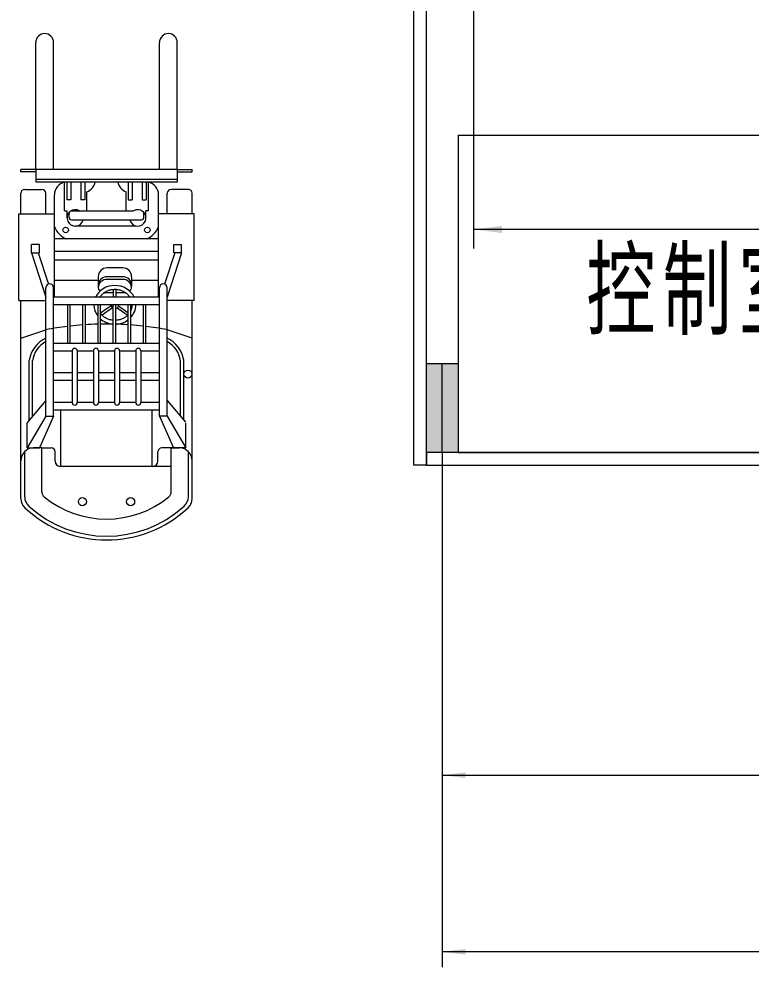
# Model space of a CAD drawing. Header units: millimetres. Extents: x -50460 to 50460, y -35640 to 35640.
# Drawn here: x -42606 to -36837, y -21345 to -13875 of the extents above; entities that cross this region are included whole.
import ezdxf

# ---------------------------------------------------------------- set-up
doc = ezdxf.new("R2010")
doc.units = ezdxf.units.MM
doc.layers.get('0').update_dxf_attribs({"lineweight": 35})
for name, color, linetype, lineweight in [('CAR', 1, 'Continuous', 18), ('WALL-MOVE', 6, 'Continuous', 18), ('尺寸线层', 4, 'Continuous', 18), ('细线', 7, 'Continuous', 18)]:
    doc.layers.add(name, color=color, linetype=linetype, lineweight=lineweight)
doc.styles.get("Standard").update_dxf_attribs({"font": ''})
doc.styles.add('标准', font='', dxfattribs={"width": 0.667})
doc.styles.get('Standard').set_extended_font_data('宋体')
doc.styles.get('标准').set_extended_font_data('宋体')
doc.dimstyles.new('AM_DEMATIC$0', dxfattribs={"dimscale": 120, "dimtxt": 3, "dimasz": 1.5, "dimexe": 1, "dimexo": 0, "dimgap": 1, "dimtad": 1, "dimdsep": 46, "dimtxsty": 'Standard', "dimblk": '_CAXARROW', "dimcen": 0, "dimdle": 3, "dimclrd": 256, "dimclre": 256, "dimclrt": 2, "dimadec": 0, "dimazin": 2, "dimtfac": 0.707107, "dimtdec": 3, "dimtmove": 0, "dimatfit": 3, "dimfxl": 1, "dimfrac": 2, "dimtolj": 1, "dimlwd": 18, "dimarcsym": 0})

# ---------------------------------------------------------------- blocks, each defined once
blk = doc.blocks.new('*X1067')
at = {"layer": '尺寸线层'}
h = blk.add_hatch(color=256, dxfattribs=at)
h.paths.add_polyline_path([(-125, 0), (-125, -331.1), (-125, -700), (0, -700), (0, 0)], flags=0)
h.paths.add_polyline_path([(0, 0), (0, -347.8), (0, -700), (125, -700), (125, 0)], flags=0)
for p, q in [((-125, -700), (-125, 0)), ((-125, 0), (125, 0)), ((0, -700), (0, 0)), ((125, 0), (125, -700)), ((125, -700), (-125, -700))]:
    blk.add_line(p, q, dxfattribs=at)
blk = doc.blocks.new('*X1065')
at = {"layer": '尺寸线层'}
blk.add_blockref('*X1067', (-60100, 0), dxfattribs=at)
blk = doc.blocks.new('*X1081')
at = {"layer": '尺寸线层', "linetype": 'Continuous', "lineweight": 18, "transparency": 16777216}
for points in [[(-39269.7, -19833.5), (-39089.7, -19811), (-39089.7, -19856)], [(-33259.7, -19833.5), (-33439.7, -19811), (-33439.7, -19856)]]:
    blk.add_hatch(color=256, dxfattribs=at).paths.add_polyline_path(points, flags=0)
at = {"layer": '尺寸线层', "transparency": 16777216}
for p, q in [((-39269.7, -17289.7), (-39269.7, -19953.5)), ((-33259.7, -17289.7), (-33259.7, -19953.5))]:
    blk.add_line(p, q, dxfattribs=at)
at = {"layer": '尺寸线层', "linetype": 'Continuous', "lineweight": 18, "transparency": 16777216}
blk.add_line((-39269.7, -19833.5), (-33259.7, -19833.5), dxfattribs=at)
at = {"layer": '尺寸线层', "color": 2, "transparency": 16777216, "insert": (-36251.7, -19533.5), "char_height": 360, "width": 1948, "attachment_point": 5, "line_spacing_factor": 1.37}
blk.add_mtext('6010', dxfattribs=at)
blk = doc.blocks.new('_CAXARROW')
blk.add_hatch(color=0).paths.add_polyline_path([(0, 0), (-1, 0.125), (-1, -0.125)], flags=0)
blk = doc.blocks.new('*X1091')
at = {"layer": '尺寸线层', "linetype": 'Continuous', "lineweight": 18, "transparency": 16777216}
for points in [[(-39269.7, -21225), (-39089.7, -21247.5), (-39089.7, -21202.5)], [(20830.3, -21225), (20650.3, -21247.5), (20650.3, -21202.5)]]:
    blk.add_hatch(color=256, dxfattribs=at).paths.add_polyline_path(points, flags=0)
at = {"layer": '尺寸线层', "transparency": 16777216}
for p, q in [((-39269.7, -17289.7), (-39269.7, -21345)), ((20830.3, -17289.7), (20830.3, -21345))]:
    blk.add_line(p, q, dxfattribs=at)
at = {"layer": '尺寸线层', "linetype": 'Continuous', "lineweight": 18, "transparency": 16777216}
blk.add_line((20830.3, -21225), (-39269.7, -21225), dxfattribs=at)
at = {"layer": '尺寸线层', "color": 2, "transparency": 16777216, "insert": (-9206.7, -20925), "char_height": 360, "width": 2460, "attachment_point": 5, "line_spacing_factor": 1.37}
blk.add_mtext('60100', dxfattribs=at)
blk = doc.blocks.new('*X1109')
at = {"layer": 'CAR'}
for p, q in [((-1247.5, 2914.6), (-1247.5, 3914.6)), ((-1107.5, 2914.6), (-1107.5, 3914.6)), ((-272.5, 2914.6), (-272.5, 3914.6)), ((-132.5, 2914.6), (-132.5, 3914.6)), ((-1365, 2894.6), (-1365, 2914.6)), ((-1247.5, 2914.6), (-1365, 2914.6)), ((-132.5, 2914.6), (-1247.5, 2914.6)), ((-1247.5, 2914.6), (-1247.5, 2814.6)), ((-132.5, 2914.6), (-132.5, 2814.6)), ((-132.5, 2914.6), (-15, 2914.6)), ((-15, 2894.6), (-15, 2914.6)), ((-1247.5, 2894.6), (-1365, 2894.6)), ((-132.5, 2894.6), (-15, 2894.6)), ((-132.5, 2834.6), (-1247.5, 2834.6)), ((-132.5, 2814.6), (-1247.5, 2814.6)), ((-1021, 2587.5), (-1021, 2814.6)), ((-1001.4, 2814.6), (-1001.4, 2674.6)), ((-971.4, 2814.6), (-1001.4, 2814.6)), ((-1001, 2814.6), (-1001, 2814.6)), ((-971.4, 2814.6), (-971.4, 2674.6)), ((-891.4, 2814.6), (-891.4, 2674.6)), ((-861.4, 2814.6), (-891.4, 2814.6)), ((-861.4, 2814.6), (-861.4, 2674.6)), ((-518.6, 2814.6), (-518.6, 2674.6)), ((-488.6, 2814.6), (-488.6, 2674.6)), ((-408.6, 2814.6), (-408.6, 2674.6)), ((-378.6, 2814.6), (-378.6, 2674.6)), ((-359, 2587.5), (-359, 2814.6)), ((-1101, 2367.5), (-1101, 2714.6)), ((-843.8, 2587.5), (-843.8, 2738.2)), ((-536.2, 2587.5), (-536.2, 2738.2)), ((-279, 2467.5), (-279, 2714.6)), ((-971.4, 2674.6), (-1001.4, 2674.6)), ((-861.4, 2674.6), (-891.4, 2674.6)), ((-518.6, 2674.6), (-488.6, 2674.6)), ((-408.6, 2674.6), (-378.6, 2674.6)), ((-1380, 2563.5), (-1101, 2563.5)), ((-1380, 1882.4), (-1380, 2563.5)), ((-1101, 1907.6), (-1101, 2563.5)), ((-1021, 2587.5), (-1001, 2587.5)), ((-1001, 2532.4), (-1001, 2587.5)), ((-985.3, 2537.5), (-985.3, 2567.5)), ((-965.3, 2587.5), (-478.2, 2587.5)), ((-394.7, 2537.5), (-394.7, 2567.5)), ((-379, 2532.4), (-379, 2587.5)), ((-359, 2587.5), (-379, 2587.5)), ((0, 2563.5), (-279, 2563.5)), ((-279, 1907.6), (-279, 2563.5)), ((0, 1882.4), (0, 2563.5)), ((-965.3, 2517.5), (-414.7, 2517.5)), ((-459, 2467.5), (-936.1, 2467.5)), ((-1219.3, 2323.5), (-1280, 2323.5)), ((-1280, 2257.5), (-1280, 2323.5)), ((-1219.3, 2257.5), (-1219.3, 2323.5)), ((-279, 2367.5), (-1101, 2367.5)), ((-160.7, 2323.5), (-100, 2323.5)), ((-160.7, 2257.5), (-160.7, 2323.5)), ((-100, 2257.5), (-100, 2323.5)), ((-1280, 2257.5), (-1167, 1907.6)), ((-1280, 2257.5), (-1219.3, 2257.5)), ((-1227.5, 2257.5), (-1147.8, 2010.6)), ((-279, 2267.5), (-1101, 2267.5)), ((-152.5, 2257.5), (-232.2, 2010.6)), ((-100, 2257.5), (-213, 1907.6)), ((-100, 2257.5), (-160.7, 2257.5)), ((-279, 2200.1), (-1101, 2200.1)), ((-561.8, 2139.1), (-685.8, 2139.1)), ((-755.8, 2040.1), (-1101, 2040.1)), ((-755.8, 2069.1), (-755.8, 1991.1)), ((-561.8, 2069.3), (-685.8, 2069.3)), ((-561.8, 2048.2), (-685.8, 2048.2)), ((-491.8, 2069.1), (-491.8, 1991.1)), ((-279, 2040.1), (-491.8, 2040.1)), ((-1167, 971), (-1167, 1982.6)), ((-1107, 971), (-1107, 1982.6)), ((-634.2, 1907.6), (-634.2, 1970.1)), ((-614.2, 1907.6), (-614.2, 1970.1)), ((-273, 971), (-273, 1982.6)), ((-213, 971), (-213, 1982.6)), ((-1380, 1882.4), (-1167, 1882.4)), ((-1365, 619.6), (-1365, 1882.4)), ((-273, 1907.6), (-1107, 1907.6)), ((-634.2, 1941.1), (-705.8, 1941.1)), ((-541.8, 1941.1), (-614.2, 1941.1)), ((0, 1882.4), (-213, 1882.4)), ((-15, 619.6), (-15, 1882.4)), ((-273, 1847.6), (-1107, 1847.6)), ((-997.9, 1847.6), (-997.9, 1544.6)), ((-977.9, 1847.6), (-977.9, 1544.6)), ((-878.7, 1847.6), (-878.7, 1544.6)), ((-858.7, 1847.6), (-858.7, 1544.6)), ((-759.6, 1847.6), (-759.6, 1544.6)), ((-739.6, 1847.6), (-739.6, 1544.6)), ((-653.1, 1839.6), (-736.9, 1781.3)), ((-641.7, 1823.2), (-725.5, 1764.8)), ((-640.4, 1847.6), (-640.4, 1544.6)), ((-640.4, 1847.6), (-640.4, 1544.6)), ((-620.4, 1847.6), (-620.4, 1544.6)), ((-620.4, 1847.6), (-620.4, 1544.6)), ((-606.7, 1823.2), (-522.8, 1764.8)), ((-595.2, 1839.6), (-521.3, 1788.2)), ((-521.3, 1847.6), (-521.3, 1544.6)), ((-501.3, 1847.6), (-501.3, 1544.6)), ((-402.1, 1847.6), (-402.1, 1544.6)), ((-382.1, 1847.6), (-382.1, 1544.6)), ((-1365, 1585.4), (-1167, 1651.4)), ((-15, 1585.4), (-213, 1651.4)), ((-1107, 1544.6), (-273, 1544.6)), ((-1107, 1484.6), (-960.2, 1484.6)), ((-960.2, 1484.6), (-960.2, 1077.6)), ((-920.2, 1484.6), (-920.2, 1077.6)), ((-920.2, 1484.6), (-793.4, 1484.6)), ((-793.4, 1484.6), (-793.4, 1077.6)), ((-753.4, 1484.6), (-753.4, 1077.6)), ((-753.4, 1484.6), (-626.6, 1484.6)), ((-626.6, 1484.6), (-626.6, 1077.6)), ((-586.6, 1484.6), (-586.6, 1077.6)), ((-586.6, 1484.6), (-459.8, 1484.6)), ((-459.8, 1484.6), (-459.8, 1077.6)), ((-419.8, 1484.6), (-419.8, 1077.6)), ((-419.8, 1484.6), (-273, 1484.6)), ((-1299, 938.4), (-1299, 1411.3)), ((-1274, 967.9), (-1274, 1411.3)), ((-106, 967.9), (-106, 1411.3)), ((-81, 938.4), (-81, 1411.3)), ((-1107, 1313.6), (-960.2, 1313.6)), ((-920.2, 1313.6), (-793.4, 1313.6)), ((-753.4, 1313.6), (-626.6, 1313.6)), ((-586.6, 1313.6), (-459.8, 1313.6)), ((-419.8, 1313.6), (-273, 1313.6)), ((-1107, 1253.6), (-960.2, 1253.6)), ((-920.2, 1253.6), (-793.4, 1253.6)), ((-753.4, 1253.6), (-626.6, 1253.6)), ((-586.6, 1253.6), (-459.8, 1253.6)), ((-419.8, 1253.6), (-273, 1253.6)), ((-1167, 1094.1), (-1312.6, 922.4)), ((-960.2, 1077.6), (-1107, 1077.6)), ((-793.4, 1077.6), (-920.2, 1077.6)), ((-626.6, 1077.6), (-753.4, 1077.6)), ((-459.8, 1077.6), (-586.6, 1077.6)), ((-273, 1077.6), (-419.8, 1077.6)), ((-213, 1094.1), (-67.4, 922.4)), ((-273, 1017.6), (-1107, 1017.6)), ((-1050, 574.6), (-1050, 1017.6)), ((-330, 574.6), (-330, 1017.6)), ((-1167, 971), (-1315, 719.6)), ((-1315, 719.6), (-1315, 915.9)), ((-1107, 971), (-1218.2, 719.6)), ((-1167, 971), (-1107, 971)), ((-273, 971), (-161.8, 719.6)), ((-213, 971), (-273, 971)), ((-213, 971), (-65, 719.6)), ((-65, 719.6), (-65, 915.9)), ((-1335, 334.7), (-1335, 691)), ((-1315, 719.6), (-1218.2, 719.6)), ((-1200, 719.6), (-1265, 719.6)), ((-1200, 373.7), (-1200, 719.6)), ((-1200, 719.6), (-1125, 719.6)), ((-1095, 614.6), (-1095, 689.6)), ((-285, 614.6), (-285, 689.6)), ((-180, 719.6), (-255, 719.6)), ((-115, 719.6), (-180, 719.6)), ((-180, 373.7), (-180, 719.6)), ((-180, 719.6), (-115, 719.6)), ((-65, 719.6), (-161.8, 719.6)), ((-45, 334.7), (-45, 691)), ((-1365, 321.5), (-1365, 619.6)), ((-15, 321.5), (-15, 619.6)), ((-180, 574.6), (-1055, 574.6))]:
    blk.add_line(p, q, dxfattribs=at)
at = {"layer": 'CAR', "color": 171}
for p, q in [((-1365, 2563.5), (-1365, 2727.1)), ((-1335, 2757.1), (-1199, 2757.1)), ((-1169, 2563.5), (-1169, 2727.1)), ((-211, 2563.5), (-211, 2727.1)), ((-45, 2757.1), (-181, 2757.1)), ((-15, 2563.5), (-15, 2727.1))]:
    blk.add_line(p, q, dxfattribs=at)
at = {"layer": 'CAR'}
for centre, radius in [((-1011.9, 2437), 21.7), ((-368.1, 2437), 21.7), ((-48.1, 1301.8), 31.5), ((-880, 296.8), 31.9), ((-500, 296.8), 31.9)]:
    blk.add_circle(centre, radius, dxfattribs=at)
for centre, radius, start, end in [((-1177.5, 3914.6), 70, 0, 180), ((-202.5, 3914.6), 70, 0, 180), ((-995.8, 2712.4), 105.2, 103.84993, 178.83045), ((-880.3, 2834.1), 102.6, 290.82315, 349.0375), ((-499.7, 2834.1), 102.6, 190.9625, 249.17685), ((-384.2, 2712.4), 105.2, 1.16955, 76.15007), ((-936.1, 2532.4), 64.9, 58.09752, 346.7262), ((-965.3, 2567.5), 20, 90, 180), ((-443.9, 2532.4), 64.9, 193.2738, 121.90248), ((-414.7, 2567.5), 20, 0, 90), ((-965.3, 2537.5), 20, 180, 270), ((-414.7, 2537.5), 20, 270, 0), ((-921, 2547.5), 200, 205.84193, 244.15807), ((-459, 2547.5), 200, 295.84193, 334.15807), ((-685.8, 2069.1), 70, 90, 180), ((-561.8, 2069.1), 70, 0, 90), ((-685.8, 1999.3), 70, 90, 180), ((-685.8, 1978.2), 70, 90, 174.28387), ((-561.8, 1999.3), 70, 0, 90), ((-561.8, 1978.2), 70, 5.71613, 90), ((-1137, 1982.6), 30, 360, 180), ((-705.8, 1991.1), 50, 180, 225.50004), ((-541.8, 1991.1), 50, 313.89556, 0), ((-243, 1982.6), 30, 360, 180), ((-705.8, 1991.1), 50, 264.03707, 270), ((-541.8, 1991.1), 50, 270, 275.17262), ((-624.2, 1847.6), 30, 180.0492, 237.14395), ((-624.2, 1847.6), 30, 277.13089, 359.9508), ((-690, -866.8), 2563, 96.89874, 100.72577), ((-690, -866.8), 2563, 94.22249, 96.44859), ((-690, -866.8), 2563, 91.55545, 93.7743), ((-690, -866.8), 2563, 88.89177, 91.10823), ((-690, -866.8), 2563, 86.2257, 88.44455), ((-690, -866.8), 2563, 83.55141, 85.77751), ((-690, -866.8), 2563, 79.27423, 83.10126), ((-1069.7, 1374.3), 232.3, 114.77378, 170.84339), ((-310.3, 1374.3), 232.3, 9.15661, 65.22622), ((-1069.7, 1374.3), 207.3, 118.00643, 170.84339), ((-940.2, 1484.6), 20, 360, 180), ((-773.4, 1484.6), 20, 0, 180), ((-606.6, 1484.6), 20, 360, 180), ((-439.8, 1484.6), 20, 0, 180), ((-310.3, 1374.3), 207.3, 9.15661, 61.99357), ((-940.2, 1077.6), 20, 180, 0), ((-773.4, 1077.6), 20, 180, 0), ((-606.6, 1077.6), 20, 180, 0), ((-439.8, 1077.6), 20, 180, 0), ((-1305, 915.9), 10, 139.7092, 180), ((-1265, 619.6), 100, 90, 180), ((-1125, 689.6), 30, 0, 90), ((-255, 689.6), 30, 90, 180), ((-115, 619.6), 100, 0, 90), ((-1055, 614.6), 40, 180, 270), ((-325, 614.6), 40, 270, 0), ((-1150, 373.7), 50, 180, 230.73747), ((-230, 373.7), 50, 309.26253, 0), ((-1265, 321.5), 100, 180, 226.91944), ((-1235, 334.7), 100, 180, 227.83153), ((-690, 936.4), 776.8, 230.73747, 309.26253), ((-145, 334.7), 100, 312.16847, 360), ((-115, 321.5), 100, 313.08056, 360), ((-690, 936.4), 941.8, 226.91944, 313.08056), ((-690, 936.4), 911.8, 227.83153, 312.16847)]:
    blk.add_arc(centre, radius, start, end, dxfattribs=at)
at = {"layer": 'CAR', "color": 171}
for centre, start, end in [((-1335, 2727.1), 90, 180), ((-1199, 2727.1), 0, 90), ((-181, 2727.1), 90, 180), ((-45, 2727.1), 360, 90)]:
    blk.add_arc(centre, 30, start, end, dxfattribs=at)
at = {"layer": 'CAR'}
for start_param, end_param in [(3.545866, 5.878912), (0.000163, 0.608125), (2.410802, 3.141429), (0.796087, 1.471993), (1.593367, 2.243925)]:
    blk.add_ellipse((-624.2, 1847.6), major_axis=(-165, 0), ratio=0.924074, start_param=start_param, end_param=end_param, dxfattribs=at)
for points, knots in [([(-741.8, 1907.6), (-741.3, 1908.4), (-740.8, 1909.2), (-735.5, 1917.3), (-729.9, 1924.2), (-717.1, 1936.8), (-709.9, 1942.6), (-694.4, 1952.5), (-686, 1956.8), (-668.4, 1963.6), (-659.2, 1966.2), (-640.3, 1969.5), (-630.7, 1970.2), (-611.5, 1969.8), (-601.9, 1968.7), (-583.3, 1964.6), (-574.2, 1961.7), (-557, 1954.2), (-548.8, 1949.6), (-533.8, 1939), (-526.9, 1933), (-515.4, 1920.5), (-510.6, 1914.2), (-506.5, 1907.6)], [0, 0, 0, 0, 717.502247, 717.502247, 7231.719682, 7231.719682, 13745.937118, 13745.937118, 20260.154553, 20260.154553, 26774.371989, 26774.371989, 33288.589424, 33288.589424, 39802.80686, 39802.80686, 46317.024296, 46317.024296, 52831.241731, 52831.241731, 59345.459167, 59345.459167, 65194.90892, 65194.90892, 65194.90892, 65194.90892]), ([(-489.2, 1847.6), (-489.2, 1842.3), (-489.5, 1837.1), (-491.5, 1823.6), (-493.6, 1815.3), (-498, 1803.8), (-499.6, 1800.3), (-501.3, 1796.9)], [0, 0, 0, 0, 5273.843815, 5273.843815, 13729.662654, 13729.662654, 17484.563774, 17484.563774, 17484.563774, 17484.563774]), ([(-640.4, 1726), (-645.9, 1726.6), (-651.4, 1727.5), (-666.1, 1730.9), (-675.1, 1733.9), (-692.3, 1741.5), (-700.4, 1746.2), (-715.3, 1756.9), (-722.1, 1762.9), (-732.3, 1774.1), (-736.2, 1779), (-739.6, 1784.1)], [0, 0, 0, 0, 3845.530928, 3845.530928, 10508.874471, 10508.874471, 17172.218013, 17172.218013, 23835.561555, 23835.561555, 28509.845701, 28509.845701, 28509.845701, 28509.845701]), ([(-521.3, 1768.3), (-522.7, 1766.8), (-524.1, 1765.4), (-532, 1757.7), (-539.2, 1752), (-554.9, 1742.2), (-563.3, 1738), (-580.9, 1731.3), (-590.2, 1728.8), (-606.5, 1726), (-613.4, 1725.3), (-620.4, 1725.2)], [0, 0, 0, 0, 1568.060515, 1568.060515, 8479.039914, 8479.039914, 15390.019313, 15390.019313, 22300.998712, 22300.998712, 27328.834353, 27328.834353, 27328.834353, 27328.834353])]:
    blk.add_open_spline(points, degree=3, knots=knots, dxfattribs=at)
blk = doc.blocks.new('*X1128')
at = {"layer": '尺寸线层', "linetype": 'Continuous', "lineweight": 18, "transparency": 16777216}
for points in [[(-39024.8, -15533.3), (-38799.8, -15561.4), (-38799.8, -15505.1)], [(-33024.8, -15533.3), (-33249.8, -15561.4), (-33249.8, -15505.1)]]:
    blk.add_hatch(color=256, dxfattribs=at).paths.add_polyline_path(points, flags=0)
at = {"layer": '尺寸线层', "transparency": 16777216}
for p, q in [((-39024.8, -13124.5), (-39024.8, -15683.3)), ((-33024.8, -13124.5), (-33024.8, -15683.3))]:
    blk.add_line(p, q, dxfattribs=at)
at = {"layer": '尺寸线层', "linetype": 'Continuous', "lineweight": 18, "transparency": 16777216}
blk.add_line((-33024.8, -15533.3), (-39024.8, -15533.3), dxfattribs=at)
at = {"layer": '尺寸线层', "color": 2, "transparency": 16777216, "insert": (-36008.5, -15158.3), "char_height": 450, "width": 2435, "attachment_point": 5, "line_spacing_factor": 1.37}
blk.add_mtext('6000', dxfattribs=at)

msp = doc.modelspace()

# ---------------------------------------------------------------- linework, layer by layer
at = {"layer": 'WALL-MOVE'}
for p, q in [((-39494.742, -17389.726), (-39494.742, -209.726)), ((-39394.742, -17389.726), (-39394.742, -309.726)), ((-10844.742, -17289.726), (-39394.742, -17289.726)), ((-39394.742, -17389.726), (-39494.742, -17389.726)), ((-39394.742, -17389.726), (-13844.742, -17389.726))]:
    msp.add_line(p, q, dxfattribs=at)
at = {"layer": '尺寸线层'}
for p, q in [((-39144.742, -14789.726), (-35144.718, -14789.726)), ((-39144.742, -14789.726), (-39144.742, -17289.726)), ((-39394.742, -17289.726), (-39394.742, -17389.726)), ((-39144.742, -17289.726), (-35144.718, -17289.726))]:
    msp.add_line(p, q, dxfattribs=at)

# ---------------------------------------------------------------- block references
msp.add_blockref('*X1065', (20830.258, -16589.726), dxfattribs=at)
at = {"layer": '细线'}
msp.add_blockref('*X1109', (-41226.363, -17974.597), dxfattribs=at)

# ---------------------------------------------------------------- texts
at = {"layer": '尺寸线层', "insert": (-38135.672, -15701.067), "char_height": 600, "width": 3486.65732, "attachment_point": 1, "line_spacing_factor": 1.15057, "style": '标准'}
msp.add_mtext('\\T1.1;控制室', dxfattribs=at)

# ---------------------------------------------------------------- dimensions: what is measured, and where the dimension line sits
at = {"layer": '尺寸线层'}
for base, p1, p2, override, picture, middle in [((-39024.778, -15533.264), (-33024.778, -13124.527), (-39024.778, -13124.527), {"dimtxt": 3.75, "dimsah": 1, "dimtfill": 1, "dimtzin": 8}, '*X1128', (-36024.778, -15533.264)), ((-33259.742, -19833.461), (-39269.742, -17289.726), (-33259.742, -17289.726), {"dimsah": 1, "dimtfill": 1, "dimtzin": 8}, '*X1081', (-36264.742, -19833.461)), ((-39269.742, -21224.972), (20830.258, -17289.726), (-39269.742, -17289.726), {"dimsah": 1, "dimtfill": 1, "dimtzin": 8}, '*X1091', (-9219.742, -21224.972))]:
    dim = msp.add_linear_dim(base=base, p1=p1, p2=p2, dimstyle='AM_DEMATIC$0', override=override, dxfattribs=at)
    dim.commit()
    dim.dimension.update_dxf_attribs({"geometry": picture, "text_midpoint": middle})

doc.saveas('drawing.dxf')
